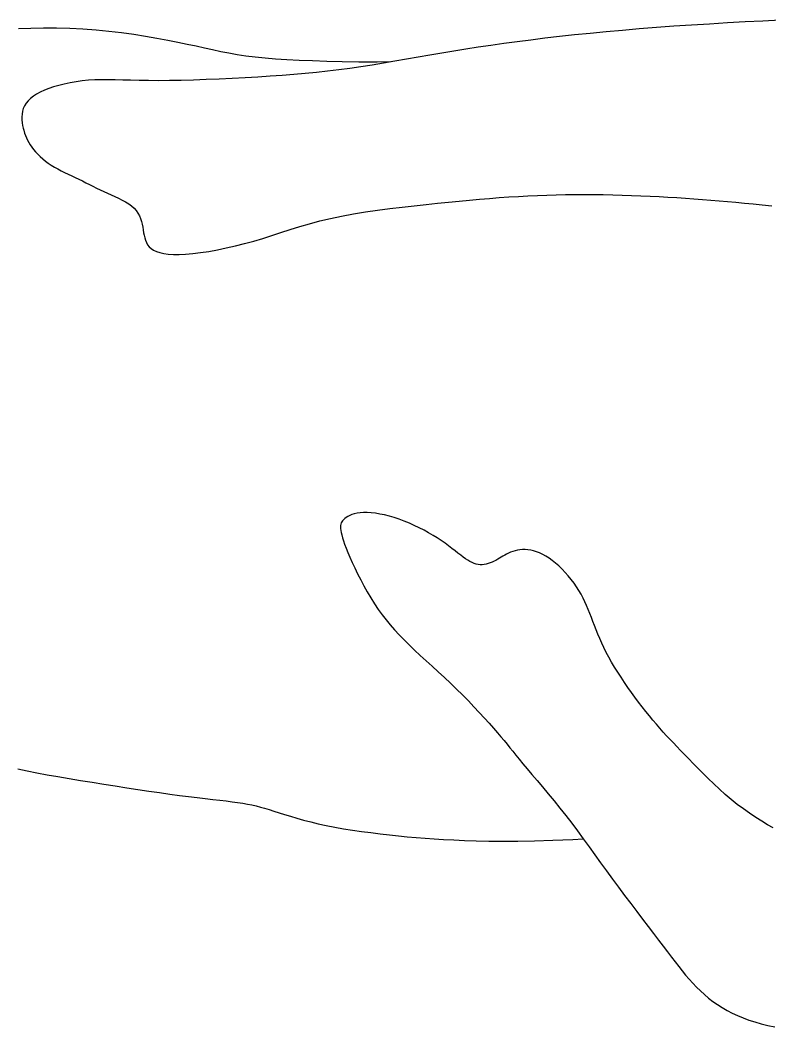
# Model space of a CAD drawing. Header units: millimetres. Extents: x 14385 to 129787, y 107826 to 186798.
# Drawn here: x 38531 to 38913, y 116335 to 116848 of the extents above; entities that cross this region are included whole.
import ezdxf

# ---------------------------------------------------------------- set-up
doc = ezdxf.new("R2010")
doc.units = ezdxf.units.MM
doc.header["$LTSCALE"] = 1000
doc.linetypes.add('HIDDEN2', pattern=[0.1875, 0.125, -0.0625])

msp = doc.modelspace()

# ---------------------------------------------------------------- linework, layer by layer
at = {"color": 59, "linetype": 'HIDDEN2'}
for p, q in [((38855.28, 116844.51), (38846.55, 116843.82)), ((38855.28, 116844.51), (38846.55, 116843.82)), ((38864.18, 116845.16), (38855.28, 116844.51)), ((38864.18, 116845.16), (38855.28, 116844.51)), ((38873.22, 116845.77), (38864.18, 116845.16)), ((38873.22, 116845.77), (38864.18, 116845.16)), ((38882.35, 116846.34), (38873.22, 116845.77)), ((38882.35, 116846.34), (38873.22, 116845.77)), ((38891.49, 116846.88), (38882.35, 116846.34)), ((38891.49, 116846.88), (38882.35, 116846.34)), ((38900.56, 116847.39), (38891.49, 116846.88)), ((38900.56, 116847.39), (38891.49, 116846.88)), ((38909.5, 116847.87), (38900.56, 116847.39)), ((38909.5, 116847.87), (38900.56, 116847.39)), ((38918.23, 116848.32), (38909.5, 116847.87)), ((38918.23, 116848.32), (38909.5, 116847.87)), ((38536.6, 116844.05), (38530.29, 116843.85)), ((38536.6, 116844.05), (38530.29, 116843.85)), ((38543.11, 116844.16), (38536.6, 116844.05)), ((38543.11, 116844.16), (38536.6, 116844.05)), ((38549.75, 116844.15), (38543.11, 116844.16)), ((38549.75, 116844.15), (38543.11, 116844.16)), ((38556.46, 116843.99), (38549.75, 116844.15)), ((38556.46, 116843.99), (38549.75, 116844.15)), ((38563.17, 116843.69), (38556.46, 116843.99)), ((38563.17, 116843.69), (38556.46, 116843.99)), ((38569.83, 116843.21), (38563.17, 116843.69)), ((38569.83, 116843.21), (38563.17, 116843.69)), ((38576.39, 116842.58), (38569.83, 116843.21)), ((38576.39, 116842.58), (38569.83, 116843.21)), ((38582.82, 116841.82), (38576.39, 116842.58)), ((38582.82, 116841.82), (38576.39, 116842.58)), ((38589.06, 116840.96), (38582.82, 116841.82)), ((38589.06, 116840.96), (38582.82, 116841.82)), ((38595.09, 116840.02), (38589.06, 116840.96)), ((38595.09, 116840.02), (38589.06, 116840.96)), ((38600.86, 116839.02), (38595.09, 116840.02)), ((38600.86, 116839.02), (38595.09, 116840.02)), ((38805.88, 116839.92), (38798.43, 116839.07)), ((38805.88, 116839.92), (38798.43, 116839.07)), ((38813.58, 116840.76), (38805.88, 116839.92)), ((38813.58, 116840.76), (38805.88, 116839.92)), ((38821.5, 116841.57), (38813.58, 116840.76)), ((38821.5, 116841.57), (38813.58, 116840.76)), ((38829.65, 116842.35), (38821.5, 116841.57)), ((38829.65, 116842.35), (38821.5, 116841.57)), ((38838, 116843.1), (38829.65, 116842.35)), ((38838, 116843.1), (38829.65, 116842.35)), ((38846.55, 116843.82), (38838, 116843.1)), ((38846.55, 116843.82), (38838, 116843.1)), ((38606.34, 116838), (38600.86, 116839.02)), ((38606.34, 116838), (38600.86, 116839.02)), ((38611.48, 116836.97), (38606.34, 116838)), ((38611.48, 116836.97), (38606.34, 116838)), ((38616.27, 116835.96), (38611.48, 116836.97)), ((38616.27, 116835.96), (38611.48, 116836.97)), ((38620.77, 116834.97), (38616.27, 116835.96)), ((38620.77, 116834.97), (38616.27, 116835.96)), ((38625.05, 116834.02), (38620.77, 116834.97)), ((38625.05, 116834.02), (38620.77, 116834.97)), ((38764.49, 116834.49), (38758.2, 116833.52)), ((38764.49, 116834.49), (38758.2, 116833.52)), ((38770.91, 116835.45), (38764.49, 116834.49)), ((38770.91, 116835.45), (38764.49, 116834.49)), ((38777.49, 116836.38), (38770.91, 116835.45)), ((38777.49, 116836.38), (38770.91, 116835.45)), ((38784.26, 116837.3), (38777.49, 116836.38)), ((38784.26, 116837.3), (38777.49, 116836.38)), ((38791.23, 116838.19), (38784.26, 116837.3)), ((38791.23, 116838.19), (38784.26, 116837.3)), ((38798.43, 116839.07), (38791.23, 116838.19)), ((38798.43, 116839.07), (38791.23, 116838.19)), ((38629.21, 116833.11), (38625.05, 116834.02)), ((38629.21, 116833.11), (38625.05, 116834.02)), ((38633.31, 116832.25), (38629.21, 116833.11)), ((38633.31, 116832.25), (38629.21, 116833.11)), ((38637.45, 116831.45), (38633.31, 116832.25)), ((38637.45, 116831.45), (38633.31, 116832.25)), ((38641.7, 116830.71), (38637.45, 116831.45)), ((38641.7, 116830.71), (38637.45, 116831.45)), ((38646.14, 116830.04), (38641.7, 116830.71)), ((38646.14, 116830.04), (38641.7, 116830.71)), ((38650.86, 116829.45), (38646.14, 116830.04)), ((38650.86, 116829.45), (38646.14, 116830.04)), ((38655.89, 116828.93), (38650.86, 116829.45)), ((38655.89, 116828.93), (38650.86, 116829.45)), ((38733.9, 116829.44), (38727.98, 116828.41)), ((38733.9, 116829.44), (38727.98, 116828.41)), ((38739.88, 116830.48), (38733.9, 116829.44)), ((38739.88, 116830.48), (38733.9, 116829.44)), ((38745.92, 116831.51), (38739.88, 116830.48)), ((38745.92, 116831.51), (38739.88, 116830.48)), ((38752.02, 116832.52), (38745.92, 116831.51)), ((38752.02, 116832.52), (38745.92, 116831.51)), ((38758.2, 116833.52), (38752.02, 116832.52)), ((38758.2, 116833.52), (38752.02, 116832.52)), ((38661.28, 116828.48), (38655.89, 116828.93)), ((38661.28, 116828.48), (38655.89, 116828.93)), ((38667.08, 116828.13), (38661.28, 116828.48)), ((38667.08, 116828.13), (38661.28, 116828.48)), ((38673.33, 116827.77), (38667.08, 116828.13)), ((38673.33, 116827.77), (38667.08, 116828.13)), ((38680.07, 116827.5), (38673.33, 116827.77)), ((38680.07, 116827.5), (38673.33, 116827.77)), ((38687.34, 116827.28), (38680.07, 116827.5)), ((38687.34, 116827.28), (38680.07, 116827.5)), ((38695.19, 116827.1), (38687.34, 116827.28)), ((38695.19, 116827.1), (38687.34, 116827.28)), ((38703.68, 116826.97), (38695.19, 116827.1)), ((38703.68, 116826.97), (38695.19, 116827.1)), ((38704.77, 116824.56), (38699.08, 116823.74)), ((38704.77, 116824.56), (38699.08, 116823.74)), ((38712.94, 116826.94), (38703.68, 116826.97)), ((38712.94, 116826.94), (38703.68, 116826.97)), ((38710.5, 116825.46), (38704.77, 116824.56)), ((38710.5, 116825.46), (38704.77, 116824.56)), ((38716.28, 116826.4), (38710.5, 116825.46)), ((38716.28, 116826.4), (38710.5, 116825.46)), ((38719.88, 116827.01), (38712.94, 116826.94)), ((38719.88, 116827.01), (38712.94, 116826.94)), ((38722.1, 116827.39), (38716.28, 116826.4)), ((38722.1, 116827.39), (38716.28, 116826.4)), ((38727.98, 116828.41), (38722.1, 116827.39)), ((38727.98, 116828.41), (38722.1, 116827.39)), ((38645.76, 116818.95), (38639.16, 116818.6)), ((38645.76, 116818.95), (38639.16, 116818.6)), ((38652.23, 116819.33), (38645.76, 116818.95)), ((38652.23, 116819.33), (38645.76, 116818.95)), ((38658.51, 116819.74), (38652.23, 116819.33)), ((38658.51, 116819.74), (38652.23, 116819.33)), ((38664.6, 116820.17), (38658.51, 116819.74)), ((38664.6, 116820.17), (38658.51, 116819.74)), ((38670.55, 116820.63), (38664.6, 116820.17)), ((38670.55, 116820.63), (38664.6, 116820.17)), ((38676.36, 116821.14), (38670.55, 116820.63)), ((38676.36, 116821.14), (38670.55, 116820.63)), ((38682.09, 116821.7), (38676.36, 116821.14)), ((38682.09, 116821.7), (38676.36, 116821.14)), ((38687.77, 116822.31), (38682.09, 116821.7)), ((38687.77, 116822.31), (38682.09, 116821.7)), ((38693.42, 116822.99), (38687.77, 116822.31)), ((38693.42, 116822.99), (38687.77, 116822.31)), ((38699.08, 116823.74), (38693.42, 116822.99)), ((38699.08, 116823.74), (38693.42, 116822.99)), ((38548.2, 116814.29), (38545.74, 116813.45)), ((38548.2, 116814.29), (38545.74, 116813.45)), ((38550.83, 116815.06), (38548.2, 116814.29)), ((38550.83, 116815.06), (38548.2, 116814.29)), ((38553.63, 116815.75), (38550.83, 116815.06)), ((38553.63, 116815.75), (38550.83, 116815.06)), ((38556.56, 116816.37), (38553.63, 116815.75)), ((38556.56, 116816.37), (38553.63, 116815.75)), ((38559.61, 116816.89), (38556.56, 116816.37)), ((38559.61, 116816.89), (38556.56, 116816.37)), ((38562.75, 116817.32), (38559.61, 116816.89)), ((38562.75, 116817.32), (38559.61, 116816.89)), ((38565.98, 116817.65), (38562.75, 116817.32)), ((38565.98, 116817.65), (38562.75, 116817.32)), ((38569.26, 116817.86), (38565.98, 116817.65)), ((38569.26, 116817.86), (38565.98, 116817.65)), ((38572.6, 116817.96), (38569.26, 116817.86)), ((38572.6, 116817.96), (38569.26, 116817.86)), ((38576.03, 116817.97), (38572.6, 116817.96)), ((38576.03, 116817.97), (38572.6, 116817.96)), ((38579.61, 116817.91), (38576.03, 116817.97)), ((38579.61, 116817.91), (38576.03, 116817.97)), ((38583.39, 116817.81), (38579.61, 116817.91)), ((38583.39, 116817.81), (38579.61, 116817.91)), ((38587.43, 116817.69), (38583.39, 116817.81)), ((38587.43, 116817.69), (38583.39, 116817.81)), ((38591.77, 116817.57), (38587.43, 116817.69)), ((38591.77, 116817.57), (38587.43, 116817.69)), ((38596.48, 116817.48), (38591.77, 116817.57)), ((38596.48, 116817.48), (38591.77, 116817.57)), ((38601.61, 116817.44), (38596.48, 116817.48)), ((38601.61, 116817.44), (38596.48, 116817.48)), ((38607.19, 116817.48), (38601.61, 116817.44)), ((38607.19, 116817.48), (38601.61, 116817.44)), ((38613.16, 116817.59), (38607.19, 116817.48)), ((38613.16, 116817.59), (38607.19, 116817.48)), ((38619.42, 116817.76), (38613.16, 116817.59)), ((38619.42, 116817.76), (38613.16, 116817.59)), ((38625.9, 116817.99), (38619.42, 116817.76)), ((38625.9, 116817.99), (38619.42, 116817.76)), ((38632.51, 116818.27), (38625.9, 116817.99)), ((38632.51, 116818.27), (38625.9, 116817.99)), ((38639.16, 116818.6), (38632.51, 116818.27)), ((38639.16, 116818.6), (38632.51, 116818.27)), ((38537.89, 116809.52), (38536.44, 116808.38)), ((38537.89, 116809.52), (38536.44, 116808.38)), ((38539.55, 116810.59), (38537.89, 116809.52)), ((38539.55, 116810.59), (38537.89, 116809.52)), ((38541.41, 116811.6), (38539.55, 116810.59)), ((38541.41, 116811.6), (38539.55, 116810.59)), ((38543.48, 116812.56), (38541.41, 116811.6)), ((38543.48, 116812.56), (38541.41, 116811.6)), ((38545.74, 116813.45), (38543.48, 116812.56)), ((38545.74, 116813.45), (38543.48, 116812.56)), ((38533.35, 116804.63), (38532.74, 116803.27)), ((38533.35, 116804.63), (38532.74, 116803.27)), ((38534.16, 116805.94), (38533.35, 116804.63)), ((38534.16, 116805.94), (38533.35, 116804.63)), ((38535.19, 116807.2), (38534.16, 116805.94)), ((38535.19, 116807.2), (38534.16, 116805.94)), ((38536.44, 116808.38), (38535.19, 116807.2)), ((38536.44, 116808.38), (38535.19, 116807.2)), ((38532.1, 116800.42), (38532.01, 116798.97)), ((38532.1, 116800.42), (38532.01, 116798.97)), ((38532.01, 116798.97), (38532.05, 116797.51)), ((38532.01, 116798.97), (38532.05, 116797.51)), ((38532.33, 116801.86), (38532.1, 116800.42)), ((38532.33, 116801.86), (38532.1, 116800.42)), ((38532.74, 116803.27), (38532.33, 116801.86)), ((38532.74, 116803.27), (38532.33, 116801.86)), ((38532.05, 116797.51), (38532.19, 116796.07)), ((38532.05, 116797.51), (38532.19, 116796.07)), ((38532.19, 116796.07), (38532.43, 116794.66)), ((38532.19, 116796.07), (38532.43, 116794.66)), ((38532.43, 116794.66), (38532.72, 116793.3)), ((38532.43, 116794.66), (38532.72, 116793.3)), ((38532.72, 116793.3), (38533.05, 116792.25)), ((38532.72, 116793.3), (38533.05, 116792.25)), ((38533.05, 116792.25), (38533.43, 116790.72)), ((38533.05, 116792.25), (38533.43, 116790.72)), ((38533.43, 116790.72), (38533.87, 116789.5)), ((38533.43, 116790.72), (38533.87, 116789.5)), ((38533.87, 116789.5), (38534.37, 116788.31)), ((38533.87, 116789.5), (38534.37, 116788.31)), ((38534.37, 116788.31), (38534.94, 116787.14)), ((38534.37, 116788.31), (38534.94, 116787.14)), ((38534.94, 116787.14), (38535.58, 116785.97)), ((38534.94, 116787.14), (38535.58, 116785.97)), ((38535.58, 116785.97), (38536.31, 116784.81)), ((38535.58, 116785.97), (38536.31, 116784.81)), ((38536.31, 116784.81), (38537.13, 116783.67)), ((38536.31, 116784.81), (38537.13, 116783.67)), ((38537.13, 116783.67), (38538.04, 116782.45)), ((38537.13, 116783.67), (38538.04, 116782.45)), ((38538.04, 116782.45), (38539.05, 116781.25)), ((38538.04, 116782.45), (38539.05, 116781.25)), ((38539.05, 116781.25), (38540.16, 116780.05)), ((38539.05, 116781.25), (38540.16, 116780.05)), ((38540.16, 116780.05), (38541.35, 116778.86)), ((38540.16, 116780.05), (38541.35, 116778.86)), ((38541.35, 116778.86), (38542.64, 116777.69)), ((38541.35, 116778.86), (38542.64, 116777.69)), ((38542.64, 116777.69), (38544.01, 116776.55)), ((38542.64, 116777.69), (38544.01, 116776.55)), ((38544.01, 116776.55), (38545.46, 116775.45)), ((38544.01, 116776.55), (38545.46, 116775.45)), ((38545.46, 116775.45), (38547, 116774.4)), ((38545.46, 116775.45), (38547, 116774.4)), ((38547, 116774.4), (38548.61, 116773.4)), ((38547, 116774.4), (38548.61, 116773.4)), ((38548.61, 116773.4), (38550.29, 116772.49)), ((38548.61, 116773.4), (38550.29, 116772.49)), ((38550.29, 116772.49), (38552.02, 116771.55)), ((38550.29, 116772.49), (38552.02, 116771.55)), ((38552.02, 116771.55), (38553.8, 116770.67)), ((38552.02, 116771.55), (38553.8, 116770.67)), ((38553.8, 116770.67), (38555.6, 116769.81)), ((38553.8, 116770.67), (38555.6, 116769.81)), ((38555.6, 116769.81), (38557.43, 116768.97)), ((38555.6, 116769.81), (38557.43, 116768.97)), ((38557.43, 116768.97), (38559.25, 116768.12)), ((38557.43, 116768.97), (38559.25, 116768.12)), ((38559.25, 116768.12), (38561.07, 116767.29)), ((38559.25, 116768.12), (38561.07, 116767.29)), ((38561.07, 116767.29), (38562.88, 116766.39)), ((38561.07, 116767.29), (38562.88, 116766.39)), ((38562.88, 116766.39), (38564.67, 116765.5)), ((38562.88, 116766.39), (38564.67, 116765.5)), ((38564.67, 116765.5), (38566.45, 116764.6)), ((38564.67, 116765.5), (38566.45, 116764.6)), ((38566.45, 116764.6), (38568.24, 116763.69)), ((38566.45, 116764.6), (38568.24, 116763.69)), ((38568.24, 116763.69), (38570.04, 116762.79)), ((38568.24, 116763.69), (38570.04, 116762.79)), ((38570.04, 116762.79), (38571.85, 116761.89)), ((38570.04, 116762.79), (38571.85, 116761.89)), ((38571.85, 116761.89), (38573.7, 116761)), ((38571.85, 116761.89), (38573.7, 116761)), ((38573.7, 116761), (38575.57, 116760.12)), ((38573.7, 116761), (38575.57, 116760.12)), ((38575.57, 116760.12), (38577.47, 116759.26)), ((38575.57, 116760.12), (38577.47, 116759.26)), ((38577.47, 116759.26), (38579.38, 116758.41)), ((38577.47, 116759.26), (38579.38, 116758.41)), ((38579.38, 116758.41), (38581.27, 116757.55)), ((38579.38, 116758.41), (38581.27, 116757.55)), ((38581.27, 116757.55), (38583.1, 116756.66)), ((38581.27, 116757.55), (38583.1, 116756.66)), ((38765.23, 116757.11), (38770.28, 116757.52)), ((38765.23, 116757.11), (38770.28, 116757.52)), ((38770.28, 116757.52), (38775.25, 116757.93)), ((38770.28, 116757.52), (38775.25, 116757.93)), ((38775.25, 116757.93), (38780.15, 116758.23)), ((38775.25, 116757.93), (38780.15, 116758.23)), ((38780.15, 116758.23), (38785.02, 116758.53)), ((38780.15, 116758.23), (38785.02, 116758.53)), ((38785.02, 116758.53), (38789.85, 116758.78)), ((38785.02, 116758.53), (38789.85, 116758.78)), ((38789.85, 116758.78), (38794.66, 116759)), ((38789.85, 116758.78), (38794.66, 116759)), ((38794.66, 116759), (38799.45, 116759.18)), ((38794.66, 116759), (38799.45, 116759.18)), ((38799.45, 116759.18), (38804.23, 116759.32)), ((38799.45, 116759.18), (38804.23, 116759.32)), ((38804.23, 116759.32), (38809.01, 116759.41)), ((38804.23, 116759.32), (38809.01, 116759.41)), ((38809.01, 116759.41), (38813.8, 116759.47)), ((38809.01, 116759.41), (38813.8, 116759.47)), ((38813.8, 116759.47), (38818.59, 116759.49)), ((38813.8, 116759.47), (38818.59, 116759.49)), ((38818.59, 116759.49), (38823.41, 116759.47)), ((38818.59, 116759.49), (38823.41, 116759.47)), ((38823.41, 116759.47), (38828.23, 116759.42)), ((38823.41, 116759.47), (38828.23, 116759.42)), ((38828.23, 116759.42), (38833.04, 116759.33)), ((38828.23, 116759.42), (38833.04, 116759.33)), ((38833.04, 116759.33), (38837.84, 116759.2)), ((38833.04, 116759.33), (38837.84, 116759.2)), ((38837.84, 116759.2), (38842.61, 116759.05)), ((38837.84, 116759.2), (38842.61, 116759.05)), ((38842.61, 116759.05), (38847.33, 116758.87)), ((38842.61, 116759.05), (38847.33, 116758.87)), ((38847.33, 116758.87), (38852.01, 116758.67)), ((38847.33, 116758.87), (38852.01, 116758.67)), ((38852.01, 116758.67), (38856.61, 116758.44)), ((38852.01, 116758.67), (38856.61, 116758.44)), ((38856.61, 116758.44), (38861.14, 116758.2)), ((38856.61, 116758.44), (38861.14, 116758.2)), ((38861.14, 116758.2), (38865.61, 116757.93)), ((38861.14, 116758.2), (38865.61, 116757.93)), ((38865.61, 116757.93), (38870.01, 116757.65)), ((38865.61, 116757.93), (38870.01, 116757.65)), ((38870.01, 116757.65), (38874.36, 116757.34)), ((38870.01, 116757.65), (38874.36, 116757.34)), ((38874.36, 116757.34), (38878.68, 116757.01)), ((38874.36, 116757.34), (38878.68, 116757.01)), ((38583.1, 116756.66), (38584.84, 116755.73)), ((38583.1, 116756.66), (38584.84, 116755.73)), ((38584.84, 116755.73), (38586.47, 116754.75)), ((38584.84, 116755.73), (38586.47, 116754.75)), ((38586.47, 116754.75), (38587.94, 116753.7)), ((38586.47, 116754.75), (38587.94, 116753.7)), ((38587.94, 116753.7), (38589.22, 116752.56)), ((38587.94, 116753.7), (38589.22, 116752.56)), ((38589.22, 116752.56), (38590.3, 116751.34)), ((38589.22, 116752.56), (38590.3, 116751.34)), ((38713.26, 116751.51), (38719.52, 116752.34)), ((38713.26, 116751.51), (38719.52, 116752.34)), ((38719.52, 116752.34), (38725.77, 116753.1)), ((38719.52, 116752.34), (38725.77, 116753.1)), ((38725.77, 116753.1), (38731.93, 116753.8)), ((38725.77, 116753.1), (38731.93, 116753.8)), ((38731.93, 116753.8), (38737.93, 116754.45)), ((38731.93, 116753.8), (38737.93, 116754.45)), ((38737.93, 116754.45), (38743.74, 116755.07)), ((38737.93, 116754.45), (38743.74, 116755.07)), ((38743.74, 116755.07), (38749.35, 116755.63)), ((38743.74, 116755.07), (38749.35, 116755.63)), ((38749.35, 116755.63), (38754.78, 116756.17)), ((38749.35, 116755.63), (38754.78, 116756.17)), ((38754.78, 116756.17), (38760.07, 116756.66)), ((38754.78, 116756.17), (38760.07, 116756.66)), ((38760.07, 116756.66), (38765.23, 116757.11)), ((38760.07, 116756.66), (38765.23, 116757.11)), ((38878.68, 116757.01), (38882.96, 116756.67)), ((38878.68, 116757.01), (38882.96, 116756.67)), ((38882.96, 116756.67), (38887.23, 116756.31)), ((38882.96, 116756.67), (38887.23, 116756.31)), ((38887.23, 116756.31), (38891.48, 116755.92)), ((38887.23, 116756.31), (38891.48, 116755.92)), ((38891.48, 116755.92), (38895.74, 116755.52)), ((38891.48, 116755.92), (38895.74, 116755.52)), ((38895.74, 116755.52), (38900.07, 116755.1)), ((38895.74, 116755.52), (38900.07, 116755.1)), ((38900.07, 116755.1), (38904.52, 116754.65)), ((38900.07, 116755.1), (38904.52, 116754.65)), ((38904.52, 116754.65), (38909.17, 116754.18)), ((38904.52, 116754.65), (38909.17, 116754.18)), ((38909.17, 116754.18), (38914.06, 116753.68)), ((38909.17, 116754.18), (38914.06, 116753.68)), ((38590.3, 116751.34), (38591.18, 116750.03)), ((38590.3, 116751.34), (38591.18, 116750.03)), ((38591.18, 116750.03), (38591.9, 116748.66)), ((38591.18, 116750.03), (38591.9, 116748.66)), ((38591.9, 116748.66), (38592.48, 116747.24)), ((38591.9, 116748.66), (38592.48, 116747.24)), ((38592.48, 116747.24), (38592.93, 116745.79)), ((38592.48, 116747.24), (38592.93, 116745.79)), ((38683.75, 116746), (38689.2, 116747.31)), ((38683.75, 116746), (38689.2, 116747.31)), ((38689.2, 116747.31), (38694.93, 116748.52)), ((38689.2, 116747.31), (38694.93, 116748.52)), ((38694.93, 116748.52), (38700.89, 116749.61)), ((38694.93, 116748.52), (38700.89, 116749.61)), ((38700.89, 116749.61), (38707.02, 116750.61)), ((38700.89, 116749.61), (38707.02, 116750.61)), ((38707.02, 116750.61), (38713.26, 116751.51)), ((38707.02, 116750.61), (38713.26, 116751.51)), ((38592.93, 116745.79), (38593.3, 116744.33)), ((38592.93, 116745.79), (38593.3, 116744.33)), ((38593.3, 116744.33), (38593.59, 116742.87)), ((38593.3, 116744.33), (38593.59, 116742.87)), ((38593.59, 116742.87), (38593.84, 116741.44)), ((38593.59, 116742.87), (38593.84, 116741.44)), ((38668.72, 116741.62), (38673.56, 116743.13)), ((38668.72, 116741.62), (38673.56, 116743.13)), ((38673.56, 116743.13), (38678.55, 116744.59)), ((38673.56, 116743.13), (38678.55, 116744.59)), ((38678.55, 116744.59), (38683.75, 116746)), ((38678.55, 116744.59), (38683.75, 116746)), ((38593.84, 116741.44), (38594.07, 116740.04)), ((38593.84, 116741.44), (38594.07, 116740.04)), ((38594.07, 116740.04), (38594.32, 116738.69)), ((38594.07, 116740.04), (38594.32, 116738.69)), ((38594.32, 116738.69), (38594.6, 116737.39)), ((38594.32, 116738.69), (38594.6, 116737.39)), ((38594.6, 116737.39), (38594.97, 116736.16)), ((38594.6, 116737.39), (38594.97, 116736.16)), ((38650.13, 116735.77), (38654.76, 116737.15)), ((38650.13, 116735.77), (38654.76, 116737.15)), ((38654.76, 116737.15), (38659.37, 116738.6)), ((38654.76, 116737.15), (38659.37, 116738.6)), ((38659.37, 116738.6), (38664.01, 116740.1)), ((38659.37, 116738.6), (38664.01, 116740.1)), ((38664.01, 116740.1), (38668.72, 116741.62)), ((38664.01, 116740.1), (38668.72, 116741.62)), ((38594.97, 116736.16), (38595.44, 116734.99)), ((38594.97, 116736.16), (38595.44, 116734.99)), ((38595.44, 116734.99), (38596.06, 116733.91)), ((38595.44, 116734.99), (38596.06, 116733.91)), ((38596.06, 116733.91), (38596.84, 116732.9)), ((38596.06, 116733.91), (38596.84, 116732.9)), ((38596.84, 116732.9), (38597.83, 116731.99)), ((38596.84, 116732.9), (38597.83, 116731.99)), ((38597.83, 116731.99), (38599.06, 116731.17)), ((38597.83, 116731.99), (38599.06, 116731.17)), ((38631.62, 116731.31), (38636.16, 116732.24)), ((38631.62, 116731.31), (38636.16, 116732.24)), ((38636.16, 116732.24), (38640.79, 116733.3)), ((38636.16, 116732.24), (38640.79, 116733.3)), ((38640.79, 116733.3), (38645.47, 116734.48)), ((38640.79, 116733.3), (38645.47, 116734.48)), ((38645.47, 116734.48), (38650.13, 116735.77)), ((38645.47, 116734.48), (38650.13, 116735.77)), ((38599.06, 116731.17), (38600.53, 116730.47)), ((38599.06, 116731.17), (38600.53, 116730.47)), ((38600.53, 116730.47), (38602.27, 116729.88)), ((38600.53, 116730.47), (38602.27, 116729.88)), ((38602.27, 116729.88), (38604.29, 116729.42)), ((38602.27, 116729.88), (38604.29, 116729.42)), ((38604.29, 116729.42), (38606.61, 116729.09)), ((38604.29, 116729.42), (38606.61, 116729.09)), ((38606.61, 116729.09), (38609.23, 116728.92)), ((38606.61, 116729.09), (38609.23, 116728.92)), ((38609.23, 116728.92), (38612.18, 116728.9)), ((38609.23, 116728.92), (38612.18, 116728.9)), ((38612.18, 116728.9), (38615.47, 116729.05)), ((38612.18, 116728.9), (38615.47, 116729.05)), ((38615.47, 116729.05), (38619.11, 116729.37)), ((38615.47, 116729.05), (38619.11, 116729.37)), ((38619.11, 116729.37), (38623.05, 116729.86)), ((38619.11, 116729.37), (38623.05, 116729.86)), ((38623.05, 116729.86), (38627.23, 116730.51)), ((38623.05, 116729.86), (38627.23, 116730.51)), ((38627.23, 116730.51), (38631.62, 116731.31)), ((38627.23, 116730.51), (38631.62, 116731.31)), ((38695.42, 116593.29), (38695.02, 116592.74)), ((38695.42, 116593.29), (38695.02, 116592.74)), ((38695.92, 116593.83), (38695.42, 116593.29)), ((38695.92, 116593.83), (38695.42, 116593.29)), ((38696.53, 116594.39), (38695.92, 116593.83)), ((38696.53, 116594.39), (38695.92, 116593.83)), ((38697.24, 116594.95), (38696.53, 116594.39)), ((38697.24, 116594.95), (38696.53, 116594.39)), ((38698.07, 116595.5), (38697.24, 116594.95)), ((38698.07, 116595.5), (38697.24, 116594.95)), ((38699.02, 116596.01), (38698.07, 116595.5)), ((38699.02, 116596.01), (38698.07, 116595.5)), ((38700.12, 116596.47), (38699.02, 116596.01)), ((38700.12, 116596.47), (38699.02, 116596.01)), ((38701.36, 116596.87), (38700.12, 116596.47)), ((38701.36, 116596.87), (38700.12, 116596.47)), ((38702.76, 116597.19), (38701.36, 116596.87)), ((38702.76, 116597.19), (38701.36, 116596.87)), ((38704.33, 116597.4), (38702.76, 116597.19)), ((38704.33, 116597.4), (38702.76, 116597.19)), ((38706.07, 116597.5), (38704.33, 116597.4)), ((38706.07, 116597.5), (38704.33, 116597.4)), ((38707.97, 116597.51), (38706.07, 116597.5)), ((38707.97, 116597.51), (38706.07, 116597.5)), ((38710.01, 116597.34), (38707.97, 116597.51)), ((38710.01, 116597.34), (38707.97, 116597.51)), ((38712.18, 116597.09), (38710.01, 116597.34)), ((38712.18, 116597.09), (38710.01, 116597.34)), ((38714.45, 116596.71), (38712.18, 116597.09)), ((38714.45, 116596.71), (38712.18, 116597.09)), ((38716.82, 116596.22), (38714.45, 116596.71)), ((38716.82, 116596.22), (38714.45, 116596.71)), ((38719.26, 116595.61), (38716.82, 116596.22)), ((38719.26, 116595.61), (38716.82, 116596.22)), ((38721.76, 116594.88), (38719.26, 116595.61)), ((38721.76, 116594.88), (38719.26, 116595.61)), ((38724.3, 116594.04), (38721.76, 116594.88)), ((38724.3, 116594.04), (38721.76, 116594.88)), ((38726.85, 116593.09), (38724.3, 116594.04)), ((38726.85, 116593.09), (38724.3, 116594.04)), ((38694.35, 116590.91), (38694.3, 116590.17)), ((38694.35, 116590.91), (38694.3, 116590.17)), ((38694.3, 116590.17), (38694.34, 116589.33)), ((38694.3, 116590.17), (38694.34, 116589.33)), ((38694.34, 116589.33), (38694.45, 116588.37)), ((38694.34, 116589.33), (38694.45, 116588.37)), ((38694.48, 116591.57), (38694.35, 116590.91)), ((38694.48, 116591.57), (38694.35, 116590.91)), ((38694.45, 116588.37), (38694.65, 116587.28)), ((38694.45, 116588.37), (38694.65, 116587.28)), ((38694.7, 116592.18), (38694.48, 116591.57)), ((38694.7, 116592.18), (38694.48, 116591.57)), ((38695.02, 116592.74), (38694.7, 116592.18)), ((38695.02, 116592.74), (38694.7, 116592.18)), ((38729.41, 116592.04), (38726.85, 116593.09)), ((38729.41, 116592.04), (38726.85, 116593.09)), ((38731.95, 116590.92), (38729.41, 116592.04)), ((38731.95, 116590.92), (38729.41, 116592.04)), ((38734.45, 116589.73), (38731.95, 116590.92)), ((38734.45, 116589.73), (38731.95, 116590.92)), ((38736.88, 116588.47), (38734.45, 116589.73)), ((38736.88, 116588.47), (38734.45, 116589.73)), ((38739.25, 116587.18), (38736.88, 116588.47)), ((38739.25, 116587.18), (38736.88, 116588.47)), ((38694.65, 116587.28), (38694.94, 116586.03)), ((38694.65, 116587.28), (38694.94, 116586.03)), ((38694.94, 116586.03), (38695.33, 116584.63)), ((38694.94, 116586.03), (38695.33, 116584.63)), ((38695.33, 116584.63), (38695.82, 116583.05)), ((38695.33, 116584.63), (38695.82, 116583.05)), ((38695.82, 116583.05), (38696.43, 116581.28)), ((38695.82, 116583.05), (38696.43, 116581.28)), ((38741.5, 116585.85), (38739.25, 116587.18)), ((38741.5, 116585.85), (38739.25, 116587.18)), ((38743.65, 116584.51), (38741.5, 116585.85)), ((38743.65, 116584.51), (38741.5, 116585.85)), ((38745.68, 116583.15), (38743.65, 116584.51)), ((38745.68, 116583.15), (38743.65, 116584.51)), ((38747.6, 116581.82), (38745.68, 116583.15)), ((38747.6, 116581.82), (38745.68, 116583.15)), ((38696.43, 116581.28), (38697.17, 116579.31)), ((38696.43, 116581.28), (38697.17, 116579.31)), ((38697.17, 116579.31), (38698.05, 116577.13)), ((38697.17, 116579.31), (38698.05, 116577.13)), ((38749.41, 116580.5), (38747.6, 116581.82)), ((38749.41, 116580.5), (38747.6, 116581.82)), ((38751.11, 116579.22), (38749.41, 116580.5)), ((38751.11, 116579.22), (38749.41, 116580.5)), ((38752.7, 116578), (38751.11, 116579.22)), ((38752.7, 116578), (38751.11, 116579.22)), ((38754.19, 116576.84), (38752.7, 116578)), ((38754.19, 116576.84), (38752.7, 116578)), ((38783.27, 116578.02), (38782.11, 116577.68)), ((38783.27, 116578.02), (38782.11, 116577.68)), ((38784.49, 116578.3), (38783.27, 116578.02)), ((38784.49, 116578.3), (38783.27, 116578.02)), ((38785.75, 116578.49), (38784.49, 116578.3)), ((38785.75, 116578.49), (38784.49, 116578.3)), ((38787.06, 116578.6), (38785.75, 116578.49)), ((38787.06, 116578.6), (38785.75, 116578.49)), ((38788.42, 116578.6), (38787.06, 116578.6)), ((38788.42, 116578.6), (38787.06, 116578.6)), ((38789.82, 116578.51), (38788.42, 116578.6)), ((38789.82, 116578.51), (38788.42, 116578.6)), ((38791.26, 116578.29), (38789.82, 116578.51)), ((38791.26, 116578.29), (38789.82, 116578.51)), ((38792.73, 116577.95), (38791.26, 116578.29)), ((38792.73, 116577.95), (38791.26, 116578.29)), ((38794.24, 116577.48), (38792.73, 116577.95)), ((38794.24, 116577.48), (38792.73, 116577.95)), ((38698.05, 116577.13), (38699.08, 116574.73)), ((38698.05, 116577.13), (38699.08, 116574.73)), ((38699.08, 116574.73), (38700.26, 116572.09)), ((38699.08, 116574.73), (38700.26, 116572.09)), ((38755.58, 116575.78), (38754.19, 116576.84)), ((38755.58, 116575.78), (38754.19, 116576.84)), ((38756.87, 116574.8), (38755.58, 116575.78)), ((38756.87, 116574.8), (38755.58, 116575.78)), ((38758.08, 116573.93), (38756.87, 116574.8)), ((38758.08, 116573.93), (38756.87, 116574.8)), ((38759.22, 116573.16), (38758.08, 116573.93)), ((38759.22, 116573.16), (38758.08, 116573.93)), ((38760.31, 116572.49), (38759.22, 116573.16)), ((38760.31, 116572.49), (38759.22, 116573.16)), ((38772.59, 116572.62), (38771.63, 116572.18)), ((38772.59, 116572.62), (38771.63, 116572.18)), ((38773.52, 116573.12), (38772.59, 116572.62)), ((38773.52, 116573.12), (38772.59, 116572.62)), ((38774.42, 116573.64), (38773.52, 116573.12)), ((38774.42, 116573.64), (38773.52, 116573.12)), ((38775.31, 116574.17), (38774.42, 116573.64)), ((38775.31, 116574.17), (38774.42, 116573.64)), ((38776.19, 116574.73), (38775.31, 116574.17)), ((38776.19, 116574.73), (38775.31, 116574.17)), ((38777.08, 116575.28), (38776.19, 116574.73)), ((38777.08, 116575.28), (38776.19, 116574.73)), ((38778, 116575.82), (38777.08, 116575.28)), ((38778, 116575.82), (38777.08, 116575.28)), ((38778.95, 116576.34), (38778, 116575.82)), ((38778.95, 116576.34), (38778, 116575.82)), ((38779.95, 116576.82), (38778.95, 116576.34)), ((38779.95, 116576.82), (38778.95, 116576.34)), ((38781, 116577.28), (38779.95, 116576.82)), ((38781, 116577.28), (38779.95, 116576.82)), ((38782.11, 116577.68), (38781, 116577.28)), ((38782.11, 116577.68), (38781, 116577.28)), ((38795.78, 116576.88), (38794.24, 116577.48)), ((38795.78, 116576.88), (38794.24, 116577.48)), ((38797.35, 116576.14), (38795.78, 116576.88)), ((38797.35, 116576.14), (38795.78, 116576.88)), ((38798.94, 116575.26), (38797.35, 116576.14)), ((38798.94, 116575.26), (38797.35, 116576.14)), ((38800.57, 116574.23), (38798.94, 116575.26)), ((38800.57, 116574.23), (38798.94, 116575.26)), ((38802.21, 116573.05), (38800.57, 116574.23)), ((38802.21, 116573.05), (38800.57, 116574.23)), ((38803.87, 116571.71), (38802.21, 116573.05)), ((38803.87, 116571.71), (38802.21, 116573.05)), ((38700.26, 116572.09), (38701.58, 116569.28)), ((38700.26, 116572.09), (38701.58, 116569.28)), ((38701.58, 116569.28), (38703.03, 116566.31)), ((38701.58, 116569.28), (38703.03, 116566.31)), ((38761.35, 116571.94), (38760.31, 116572.49)), ((38761.35, 116571.94), (38760.31, 116572.49)), ((38762.37, 116571.49), (38761.35, 116571.94)), ((38762.37, 116571.49), (38761.35, 116571.94)), ((38763.38, 116571.16), (38762.37, 116571.49)), ((38763.38, 116571.16), (38762.37, 116571.49)), ((38764.4, 116570.95), (38763.38, 116571.16)), ((38764.4, 116570.95), (38763.38, 116571.16)), ((38765.43, 116570.85), (38764.4, 116570.95)), ((38765.43, 116570.85), (38764.4, 116570.95)), ((38766.48, 116570.85), (38765.43, 116570.85)), ((38766.48, 116570.85), (38765.43, 116570.85)), ((38767.53, 116570.96), (38766.48, 116570.85)), ((38767.53, 116570.96), (38766.48, 116570.85)), ((38768.58, 116571.16), (38767.53, 116570.96)), ((38768.58, 116571.16), (38767.53, 116570.96)), ((38769.61, 116571.43), (38768.58, 116571.16)), ((38769.61, 116571.43), (38768.58, 116571.16)), ((38770.63, 116571.77), (38769.61, 116571.43)), ((38770.63, 116571.77), (38769.61, 116571.43)), ((38771.63, 116572.18), (38770.63, 116571.77)), ((38771.63, 116572.18), (38770.63, 116571.77)), ((38805.53, 116570.24), (38803.87, 116571.71)), ((38805.53, 116570.24), (38803.87, 116571.71)), ((38807.18, 116568.65), (38805.53, 116570.24)), ((38807.18, 116568.65), (38805.53, 116570.24)), ((38808.8, 116566.96), (38807.18, 116568.65)), ((38808.8, 116566.96), (38807.18, 116568.65)), ((38703.03, 116566.31), (38704.62, 116563.26)), ((38703.03, 116566.31), (38704.62, 116563.26)), ((38704.62, 116563.26), (38706.25, 116560.15)), ((38704.62, 116563.26), (38706.25, 116560.15)), ((38810.37, 116565.19), (38808.8, 116566.96)), ((38810.37, 116565.19), (38808.8, 116566.96)), ((38811.87, 116563.36), (38810.37, 116565.19)), ((38811.87, 116563.36), (38810.37, 116565.19)), ((38813.29, 116561.49), (38811.87, 116563.36)), ((38813.29, 116561.49), (38811.87, 116563.36)), ((38706.25, 116560.15), (38708, 116557.04)), ((38706.25, 116560.15), (38708, 116557.04)), ((38814.6, 116559.61), (38813.29, 116561.49)), ((38814.6, 116559.61), (38813.29, 116561.49)), ((38815.81, 116557.72), (38814.6, 116559.61)), ((38815.81, 116557.72), (38814.6, 116559.61)), ((38816.91, 116555.82), (38815.81, 116557.72)), ((38816.91, 116555.82), (38815.81, 116557.72)), ((38708, 116557.04), (38709.81, 116553.98)), ((38708, 116557.04), (38709.81, 116553.98)), ((38709.81, 116553.98), (38711.68, 116551)), ((38709.81, 116553.98), (38711.68, 116551)), ((38817.92, 116553.92), (38816.91, 116555.82)), ((38817.92, 116553.92), (38816.91, 116555.82)), ((38818.86, 116552), (38817.92, 116553.92)), ((38818.86, 116552), (38817.92, 116553.92)), ((38711.68, 116551), (38713.59, 116548.15)), ((38711.68, 116551), (38713.59, 116548.15)), ((38713.59, 116548.15), (38715.56, 116545.42)), ((38713.59, 116548.15), (38715.56, 116545.42)), ((38819.74, 116550.06), (38818.86, 116552)), ((38819.74, 116550.06), (38818.86, 116552)), ((38820.57, 116548.09), (38819.74, 116550.06)), ((38820.57, 116548.09), (38819.74, 116550.06)), ((38821.37, 116546.1), (38820.57, 116548.09)), ((38821.37, 116546.1), (38820.57, 116548.09)), ((38715.56, 116545.42), (38717.59, 116542.77)), ((38715.56, 116545.42), (38717.59, 116542.77)), ((38717.59, 116542.77), (38719.71, 116540.18)), ((38717.59, 116542.77), (38719.71, 116540.18)), ((38822.16, 116544.07), (38821.37, 116546.1)), ((38822.16, 116544.07), (38821.37, 116546.1)), ((38822.95, 116542), (38822.16, 116544.07)), ((38822.95, 116542), (38822.16, 116544.07)), ((38823.76, 116539.9), (38822.95, 116542)), ((38823.76, 116539.9), (38822.95, 116542)), ((38719.71, 116540.18), (38721.93, 116537.64)), ((38719.71, 116540.18), (38721.93, 116537.64)), ((38721.93, 116537.64), (38724.26, 116535.11)), ((38721.93, 116537.64), (38724.26, 116535.11)), ((38824.6, 116537.74), (38823.76, 116539.9)), ((38824.6, 116537.74), (38823.76, 116539.9)), ((38825.47, 116535.54), (38824.6, 116537.74)), ((38825.47, 116535.54), (38824.6, 116537.74)), ((38724.26, 116535.11), (38726.72, 116532.58)), ((38724.26, 116535.11), (38726.72, 116532.58)), ((38726.72, 116532.58), (38729.32, 116530)), ((38726.72, 116532.58), (38729.32, 116530)), ((38826.41, 116533.29), (38825.47, 116535.54)), ((38826.41, 116533.29), (38825.47, 116535.54)), ((38827.42, 116530.99), (38826.41, 116533.29)), ((38827.42, 116530.99), (38826.41, 116533.29)), ((38729.32, 116530), (38732.07, 116527.38)), ((38729.32, 116530), (38732.07, 116527.38)), ((38732.07, 116527.38), (38734.96, 116524.69)), ((38732.07, 116527.38), (38734.96, 116524.69)), ((38828.52, 116528.64), (38827.42, 116530.99)), ((38828.52, 116528.64), (38827.42, 116530.99)), ((38829.73, 116526.23), (38828.52, 116528.64)), ((38829.73, 116526.23), (38828.52, 116528.64)), ((38734.96, 116524.69), (38737.95, 116521.95)), ((38734.96, 116524.69), (38737.95, 116521.95)), ((38737.95, 116521.95), (38741.01, 116519.16)), ((38737.95, 116521.95), (38741.01, 116519.16)), ((38831.04, 116523.76), (38829.73, 116526.23)), ((38831.04, 116523.76), (38829.73, 116526.23)), ((38832.47, 116521.24), (38831.04, 116523.76)), ((38832.47, 116521.24), (38831.04, 116523.76)), ((38741.01, 116519.16), (38744.12, 116516.32)), ((38741.01, 116519.16), (38744.12, 116516.32)), ((38744.12, 116516.32), (38747.25, 116513.44)), ((38744.12, 116516.32), (38747.25, 116513.44)), ((38833.98, 116518.69), (38832.47, 116521.24)), ((38833.98, 116518.69), (38832.47, 116521.24)), ((38835.58, 116516.12), (38833.98, 116518.69)), ((38835.58, 116516.12), (38833.98, 116518.69)), ((38747.25, 116513.44), (38750.38, 116510.51)), ((38747.25, 116513.44), (38750.38, 116510.51)), ((38837.25, 116513.54), (38835.58, 116516.12)), ((38837.25, 116513.54), (38835.58, 116516.12)), ((38838.97, 116510.96), (38837.25, 116513.54)), ((38838.97, 116510.96), (38837.25, 116513.54)), ((38750.38, 116510.51), (38753.48, 116507.54)), ((38750.38, 116510.51), (38753.48, 116507.54)), ((38753.48, 116507.54), (38756.52, 116504.53)), ((38753.48, 116507.54), (38756.52, 116504.53)), ((38840.74, 116508.39), (38838.97, 116510.96)), ((38840.74, 116508.39), (38838.97, 116510.96)), ((38842.54, 116505.86), (38840.74, 116508.39)), ((38842.54, 116505.86), (38840.74, 116508.39)), ((38756.52, 116504.53), (38759.48, 116501.52)), ((38756.52, 116504.53), (38759.48, 116501.52)), ((38759.48, 116501.52), (38762.33, 116498.54)), ((38759.48, 116501.52), (38762.33, 116498.54)), ((38844.36, 116503.36), (38842.54, 116505.86)), ((38844.36, 116503.36), (38842.54, 116505.86)), ((38846.19, 116500.91), (38844.36, 116503.36)), ((38846.19, 116500.91), (38844.36, 116503.36)), ((38848.03, 116498.51), (38846.19, 116500.91)), ((38848.03, 116498.51), (38846.19, 116500.91)), ((38762.33, 116498.54), (38765.06, 116495.62)), ((38762.33, 116498.54), (38765.06, 116495.62)), ((38849.86, 116496.17), (38848.03, 116498.51)), ((38849.86, 116496.17), (38848.03, 116498.51)), ((38851.69, 116493.91), (38849.86, 116496.17)), ((38851.69, 116493.91), (38849.86, 116496.17)), ((38765.06, 116495.62), (38767.64, 116492.8)), ((38765.06, 116495.62), (38767.64, 116492.8)), ((38767.64, 116492.8), (38770.05, 116490.12)), ((38767.64, 116492.8), (38770.05, 116490.12)), ((38853.5, 116491.72), (38851.69, 116493.91)), ((38853.5, 116491.72), (38851.69, 116493.91)), ((38855.28, 116489.61), (38853.5, 116491.72)), ((38855.28, 116489.61), (38853.5, 116491.72)), ((38770.05, 116490.12), (38772.27, 116487.6)), ((38770.05, 116490.12), (38772.27, 116487.6)), ((38772.27, 116487.6), (38774.27, 116485.28)), ((38772.27, 116487.6), (38774.27, 116485.28)), ((38857.03, 116487.59), (38855.28, 116489.61)), ((38857.03, 116487.59), (38855.28, 116489.61)), ((38858.75, 116485.67), (38857.03, 116487.59)), ((38858.75, 116485.67), (38857.03, 116487.59)), ((38860.45, 116483.8), (38858.75, 116485.67)), ((38860.45, 116483.8), (38858.75, 116485.67)), ((38774.27, 116485.28), (38776.06, 116483.18)), ((38774.27, 116485.28), (38776.06, 116483.18)), ((38776.06, 116483.18), (38777.67, 116481.26)), ((38776.06, 116483.18), (38777.67, 116481.26)), ((38777.67, 116481.26), (38779.17, 116479.43)), ((38777.67, 116481.26), (38779.17, 116479.43)), ((38862.17, 116481.97), (38860.45, 116483.8)), ((38862.17, 116481.97), (38860.45, 116483.8)), ((38863.91, 116480.14), (38862.17, 116481.97)), ((38863.91, 116480.14), (38862.17, 116481.97)), ((38779.17, 116479.43), (38780.63, 116477.65)), ((38779.17, 116479.43), (38780.63, 116477.65)), ((38780.63, 116477.65), (38782.1, 116475.83)), ((38780.63, 116477.65), (38782.1, 116475.83)), ((38782.1, 116475.83), (38783.67, 116473.91)), ((38782.1, 116475.83), (38783.67, 116473.91)), ((38865.72, 116478.26), (38863.91, 116480.14)), ((38865.72, 116478.26), (38863.91, 116480.14)), ((38867.61, 116476.31), (38865.72, 116478.26)), ((38867.61, 116476.31), (38865.72, 116478.26)), ((38869.61, 116474.25), (38867.61, 116476.31)), ((38869.61, 116474.25), (38867.61, 116476.31)), ((38783.67, 116473.91), (38785.37, 116471.84)), ((38783.67, 116473.91), (38785.37, 116471.84)), ((38785.37, 116471.84), (38787.3, 116469.53)), ((38785.37, 116471.84), (38787.3, 116469.53)), ((38871.74, 116472.06), (38869.61, 116474.25)), ((38871.74, 116472.06), (38869.61, 116474.25)), ((38874.02, 116469.69), (38871.74, 116472.06)), ((38874.02, 116469.69), (38871.74, 116472.06)), ((38530.02, 116466.84), (38534.65, 116465.84)), ((38530.02, 116466.84), (38534.65, 116465.84)), ((38534.65, 116465.84), (38539.63, 116464.86)), ((38534.65, 116465.84), (38539.63, 116464.86)), ((38787.3, 116469.53), (38789.47, 116466.95)), ((38787.3, 116469.53), (38789.47, 116466.95)), ((38789.47, 116466.95), (38791.89, 116464.1)), ((38789.47, 116466.95), (38791.89, 116464.1)), ((38876.45, 116467.18), (38874.02, 116469.69)), ((38876.45, 116467.18), (38874.02, 116469.69)), ((38879.01, 116464.57), (38876.45, 116467.18)), ((38879.01, 116464.57), (38876.45, 116467.18)), ((38539.63, 116464.86), (38544.9, 116463.89)), ((38539.63, 116464.86), (38544.9, 116463.89)), ((38544.9, 116463.89), (38550.4, 116462.93)), ((38544.9, 116463.89), (38550.4, 116462.93)), ((38550.4, 116462.93), (38556.09, 116461.98)), ((38550.4, 116462.93), (38556.09, 116461.98)), ((38556.09, 116461.98), (38561.9, 116461.03)), ((38556.09, 116461.98), (38561.9, 116461.03)), ((38561.9, 116461.03), (38567.79, 116460.09)), ((38561.9, 116461.03), (38567.79, 116460.09)), ((38567.79, 116460.09), (38573.71, 116459.14)), ((38567.79, 116460.09), (38573.71, 116459.14)), ((38791.89, 116464.1), (38794.5, 116461.02)), ((38791.89, 116464.1), (38794.5, 116461.02)), ((38794.5, 116461.02), (38797.27, 116457.72)), ((38794.5, 116461.02), (38797.27, 116457.72)), ((38881.69, 116461.9), (38879.01, 116464.57)), ((38881.69, 116461.9), (38879.01, 116464.57)), ((38884.48, 116459.19), (38881.69, 116461.9)), ((38884.48, 116459.19), (38881.69, 116461.9)), ((38573.71, 116459.14), (38579.6, 116458.21)), ((38573.71, 116459.14), (38579.6, 116458.21)), ((38579.6, 116458.21), (38585.43, 116457.29)), ((38579.6, 116458.21), (38585.43, 116457.29)), ((38585.43, 116457.29), (38591.16, 116456.41)), ((38585.43, 116457.29), (38591.16, 116456.41)), ((38591.16, 116456.41), (38596.76, 116455.57)), ((38591.16, 116456.41), (38596.76, 116455.57)), ((38596.76, 116455.57), (38602.18, 116454.77)), ((38596.76, 116455.57), (38602.18, 116454.77)), ((38602.18, 116454.77), (38607.38, 116454.04)), ((38602.18, 116454.77), (38607.38, 116454.04)), ((38797.27, 116457.72), (38800.16, 116454.25)), ((38797.27, 116457.72), (38800.16, 116454.25)), ((38887.36, 116456.49), (38884.48, 116459.19)), ((38887.36, 116456.49), (38884.48, 116459.19)), ((38890.33, 116453.84), (38887.36, 116456.49)), ((38890.33, 116453.84), (38887.36, 116456.49)), ((38607.38, 116454.04), (38612.32, 116453.37)), ((38607.38, 116454.04), (38612.32, 116453.37)), ((38612.32, 116453.37), (38616.98, 116452.77)), ((38612.32, 116453.37), (38616.98, 116452.77)), ((38616.98, 116452.77), (38621.35, 116452.25)), ((38616.98, 116452.77), (38621.35, 116452.25)), ((38621.35, 116452.25), (38625.44, 116451.78)), ((38621.35, 116452.25), (38625.44, 116451.78)), ((38625.44, 116451.78), (38629.26, 116451.35)), ((38625.44, 116451.78), (38629.26, 116451.35)), ((38629.26, 116451.35), (38632.81, 116450.94)), ((38629.26, 116451.35), (38632.81, 116450.94)), ((38632.81, 116450.94), (38636.1, 116450.56)), ((38632.81, 116450.94), (38636.1, 116450.56)), ((38636.1, 116450.56), (38639.15, 116450.18)), ((38636.1, 116450.56), (38639.15, 116450.18)), ((38639.15, 116450.18), (38641.94, 116449.8)), ((38639.15, 116450.18), (38641.94, 116449.8)), ((38641.94, 116449.8), (38644.51, 116449.39)), ((38641.94, 116449.8), (38644.51, 116449.39)), ((38800.16, 116454.25), (38803.16, 116450.64)), ((38800.16, 116454.25), (38803.16, 116450.64)), ((38803.16, 116450.64), (38806.14, 116446.9)), ((38803.16, 116450.64), (38806.14, 116446.9)), ((38893.37, 116451.27), (38890.33, 116453.84)), ((38893.37, 116451.27), (38890.33, 116453.84)), ((38896.47, 116448.81), (38893.37, 116451.27)), ((38896.47, 116448.81), (38893.37, 116451.27)), ((38644.51, 116449.39), (38646.9, 116448.96)), ((38644.51, 116449.39), (38646.9, 116448.96)), ((38646.9, 116448.96), (38649.16, 116448.5)), ((38646.9, 116448.96), (38649.16, 116448.5)), ((38649.16, 116448.5), (38651.34, 116447.99)), ((38649.16, 116448.5), (38651.34, 116447.99)), ((38651.34, 116447.99), (38653.51, 116447.43)), ((38651.34, 116447.99), (38653.51, 116447.43)), ((38653.51, 116447.43), (38655.71, 116446.82)), ((38653.51, 116447.43), (38655.71, 116446.82)), ((38655.71, 116446.82), (38658, 116446.14)), ((38655.71, 116446.82), (38658, 116446.14)), ((38658, 116446.14), (38660.43, 116445.39)), ((38658, 116446.14), (38660.43, 116445.39)), ((38660.43, 116445.39), (38663.04, 116444.56)), ((38660.43, 116445.39), (38663.04, 116444.56)), ((38663.04, 116444.56), (38665.87, 116443.68)), ((38663.04, 116444.56), (38665.87, 116443.68)), ((38806.14, 116446.9), (38809.14, 116443.08)), ((38806.14, 116446.9), (38809.14, 116443.08)), ((38899.6, 116446.47), (38896.47, 116448.81)), ((38899.6, 116446.47), (38896.47, 116448.81)), ((38902.73, 116444.26), (38899.6, 116446.47)), ((38902.73, 116444.26), (38899.6, 116446.47)), ((38665.87, 116443.68), (38668.89, 116442.75)), ((38665.87, 116443.68), (38668.89, 116442.75)), ((38668.89, 116442.75), (38672.11, 116441.79)), ((38668.89, 116442.75), (38672.11, 116441.79)), ((38672.11, 116441.79), (38675.54, 116440.83)), ((38672.11, 116441.79), (38675.54, 116440.83)), ((38675.54, 116440.83), (38679.18, 116439.87)), ((38675.54, 116440.83), (38679.18, 116439.87)), ((38679.18, 116439.87), (38683.04, 116438.93)), ((38679.18, 116439.87), (38683.04, 116438.93)), ((38809.14, 116443.08), (38812.12, 116439.19)), ((38809.14, 116443.08), (38812.12, 116439.19)), ((38905.84, 116442.19), (38902.73, 116444.26)), ((38905.84, 116442.19), (38902.73, 116444.26)), ((38908.91, 116440.25), (38905.84, 116442.19)), ((38908.91, 116440.25), (38905.84, 116442.19)), ((38911.89, 116438.45), (38908.91, 116440.25)), ((38911.89, 116438.45), (38908.91, 116440.25)), ((38683.04, 116438.93), (38687.1, 116438.04)), ((38683.04, 116438.93), (38687.1, 116438.04)), ((38687.1, 116438.04), (38691.38, 116437.2)), ((38687.1, 116438.04), (38691.38, 116437.2)), ((38691.38, 116437.2), (38695.83, 116436.42)), ((38691.38, 116437.2), (38695.83, 116436.42)), ((38695.83, 116436.42), (38700.41, 116435.69)), ((38695.83, 116436.42), (38700.41, 116435.69)), ((38700.41, 116435.69), (38705.09, 116435.02)), ((38700.41, 116435.69), (38705.09, 116435.02)), ((38705.09, 116435.02), (38709.81, 116434.4)), ((38705.09, 116435.02), (38709.81, 116434.4)), ((38709.81, 116434.4), (38714.54, 116433.82)), ((38709.81, 116434.4), (38714.54, 116433.82)), ((38812.12, 116439.19), (38815.07, 116435.25)), ((38812.12, 116439.19), (38815.07, 116435.25)), ((38815.07, 116435.25), (38818, 116431.26)), ((38815.07, 116435.25), (38818, 116431.26)), ((38914.77, 116436.8), (38911.89, 116438.45)), ((38914.77, 116436.8), (38911.89, 116438.45)), ((38714.54, 116433.82), (38719.24, 116433.28)), ((38714.54, 116433.82), (38719.24, 116433.28)), ((38719.24, 116433.28), (38723.86, 116432.79)), ((38719.24, 116433.28), (38723.86, 116432.79)), ((38723.86, 116432.79), (38728.38, 116432.34)), ((38723.86, 116432.79), (38728.38, 116432.34)), ((38728.38, 116432.34), (38732.87, 116431.92)), ((38728.38, 116432.34), (38732.87, 116431.92)), ((38732.87, 116431.92), (38737.39, 116431.55)), ((38732.87, 116431.92), (38737.39, 116431.55)), ((38737.39, 116431.55), (38742.04, 116431.22)), ((38737.39, 116431.55), (38742.04, 116431.22)), ((38742.04, 116431.22), (38746.89, 116430.92)), ((38742.04, 116431.22), (38746.89, 116430.92)), ((38746.89, 116430.92), (38752.03, 116430.66)), ((38746.89, 116430.92), (38752.03, 116430.66)), ((38752.03, 116430.66), (38757.52, 116430.45)), ((38752.03, 116430.66), (38757.52, 116430.45)), ((38757.52, 116430.45), (38763.46, 116430.27)), ((38757.52, 116430.45), (38763.46, 116430.27)), ((38763.46, 116430.27), (38769.91, 116430.14)), ((38763.46, 116430.27), (38769.91, 116430.14)), ((38769.91, 116430.14), (38776.97, 116430.07)), ((38769.91, 116430.14), (38776.97, 116430.07)), ((38776.97, 116430.07), (38784.69, 116430.09)), ((38776.97, 116430.07), (38784.69, 116430.09)), ((38784.69, 116430.09), (38793.16, 116430.22)), ((38784.69, 116430.09), (38793.16, 116430.22)), ((38793.16, 116430.22), (38802.46, 116430.49)), ((38793.16, 116430.22), (38802.46, 116430.49)), ((38802.46, 116430.49), (38812.65, 116430.92)), ((38802.46, 116430.49), (38812.65, 116430.92)), ((38812.65, 116430.92), (38818.03, 116431.22)), ((38812.65, 116430.92), (38818.03, 116431.22)), ((38818, 116431.26), (38820.93, 116427.23)), ((38818, 116431.26), (38820.93, 116427.23)), ((38820.93, 116427.23), (38823.87, 116423.15)), ((38820.93, 116427.23), (38823.87, 116423.15)), ((38823.87, 116423.15), (38826.83, 116419.05)), ((38823.87, 116423.15), (38826.83, 116419.05)), ((38826.83, 116419.05), (38829.83, 116414.91)), ((38826.83, 116419.05), (38829.83, 116414.91)), ((38829.83, 116414.91), (38832.88, 116410.74)), ((38829.83, 116414.91), (38832.88, 116410.74)), ((38832.88, 116410.74), (38835.97, 116406.57)), ((38832.88, 116410.74), (38835.97, 116406.57)), ((38835.97, 116406.57), (38839.09, 116402.41)), ((38835.97, 116406.57), (38839.09, 116402.41)), ((38839.09, 116402.41), (38842.2, 116398.29)), ((38839.09, 116402.41), (38842.2, 116398.29)), ((38842.2, 116398.29), (38845.27, 116394.26)), ((38842.2, 116398.29), (38845.27, 116394.26)), ((38845.27, 116394.26), (38848.26, 116390.35)), ((38845.27, 116394.26), (38848.26, 116390.35)), ((38848.26, 116390.35), (38851.13, 116386.59)), ((38848.26, 116390.35), (38851.13, 116386.59)), ((38851.13, 116386.59), (38853.86, 116383.02)), ((38851.13, 116386.59), (38853.86, 116383.02)), ((38853.86, 116383.02), (38856.4, 116379.67)), ((38853.86, 116383.02), (38856.4, 116379.67)), ((38856.4, 116379.67), (38858.74, 116376.56)), ((38856.4, 116379.67), (38858.74, 116376.56)), ((38858.74, 116376.56), (38860.9, 116373.69)), ((38858.74, 116376.56), (38860.9, 116373.69)), ((38860.9, 116373.69), (38862.91, 116371.02)), ((38860.9, 116373.69), (38862.91, 116371.02)), ((38862.91, 116371.02), (38864.8, 116368.51)), ((38862.91, 116371.02), (38864.8, 116368.51)), ((38864.8, 116368.51), (38866.62, 116366.16)), ((38864.8, 116368.51), (38866.62, 116366.16)), ((38866.62, 116366.16), (38868.39, 116363.93)), ((38866.62, 116366.16), (38868.39, 116363.93)), ((38868.39, 116363.93), (38870.16, 116361.79)), ((38868.39, 116363.93), (38870.16, 116361.79)), ((38870.16, 116361.79), (38871.95, 116359.72)), ((38870.16, 116361.79), (38871.95, 116359.72)), ((38871.95, 116359.72), (38873.79, 116357.7)), ((38871.95, 116359.72), (38873.79, 116357.7)), ((38873.79, 116357.7), (38875.7, 116355.72)), ((38873.79, 116357.7), (38875.7, 116355.72)), ((38875.7, 116355.72), (38877.67, 116353.79)), ((38875.7, 116355.72), (38877.67, 116353.79)), ((38877.67, 116353.79), (38879.72, 116351.93)), ((38877.67, 116353.79), (38879.72, 116351.93)), ((38879.72, 116351.93), (38881.84, 116350.13)), ((38879.72, 116351.93), (38881.84, 116350.13)), ((38881.84, 116350.13), (38884.06, 116348.41)), ((38881.84, 116350.13), (38884.06, 116348.41)), ((38884.06, 116348.41), (38886.36, 116346.78)), ((38884.06, 116348.41), (38886.36, 116346.78)), ((38886.36, 116346.78), (38888.75, 116345.24)), ((38886.36, 116346.78), (38888.75, 116345.24)), ((38888.75, 116345.24), (38891.24, 116343.79)), ((38888.75, 116345.24), (38891.24, 116343.79)), ((38891.24, 116343.79), (38893.84, 116342.44)), ((38891.24, 116343.79), (38893.84, 116342.44)), ((38893.84, 116342.44), (38896.55, 116341.18)), ((38893.84, 116342.44), (38896.55, 116341.18)), ((38896.55, 116341.18), (38899.38, 116340.01)), ((38896.55, 116341.18), (38899.38, 116340.01)), ((38899.38, 116340.01), (38902.34, 116338.94)), ((38899.38, 116340.01), (38902.34, 116338.94)), ((38902.34, 116338.94), (38905.44, 116337.94)), ((38902.34, 116338.94), (38905.44, 116337.94)), ((38905.44, 116337.94), (38908.68, 116337.03)), ((38905.44, 116337.94), (38908.68, 116337.03)), ((38908.68, 116337.03), (38912.07, 116336.21)), ((38908.68, 116337.03), (38912.07, 116336.21)), ((38912.07, 116336.21), (38915.6, 116335.46)), ((38912.07, 116336.21), (38915.6, 116335.46))]:
    msp.add_line(p, q, dxfattribs=at)

doc.saveas('drawing.dxf')
